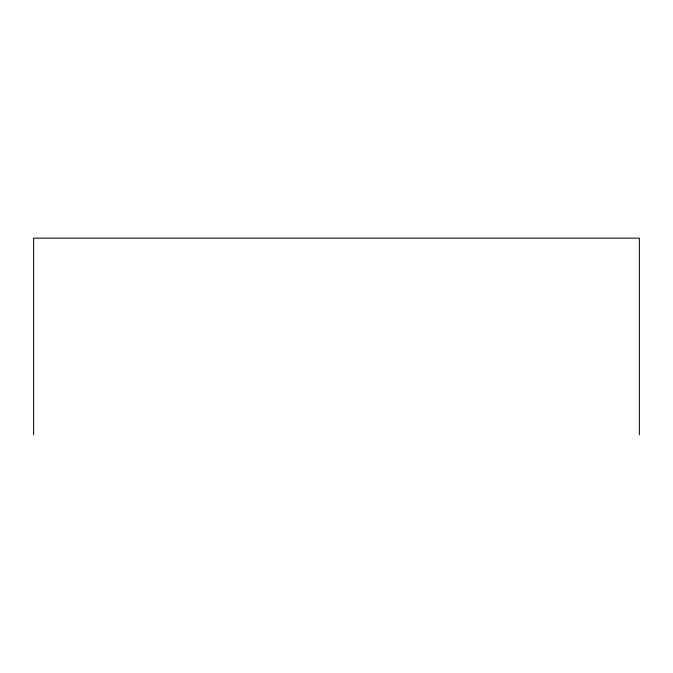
<?xml version="1.0" encoding="UTF-8"?>
<svg xmlns="http://www.w3.org/2000/svg" width="673" height="673" viewBox="0 0 673 673"><rect width="100%" height="100%" fill="white"/><g stroke="black" fill="none" stroke-linecap="round" stroke-linejoin="round"><path stroke-width="1.01" d="M639.35 434.834L639.35 238.166L33.65 238.166L33.65 434.834"/></g></svg>
